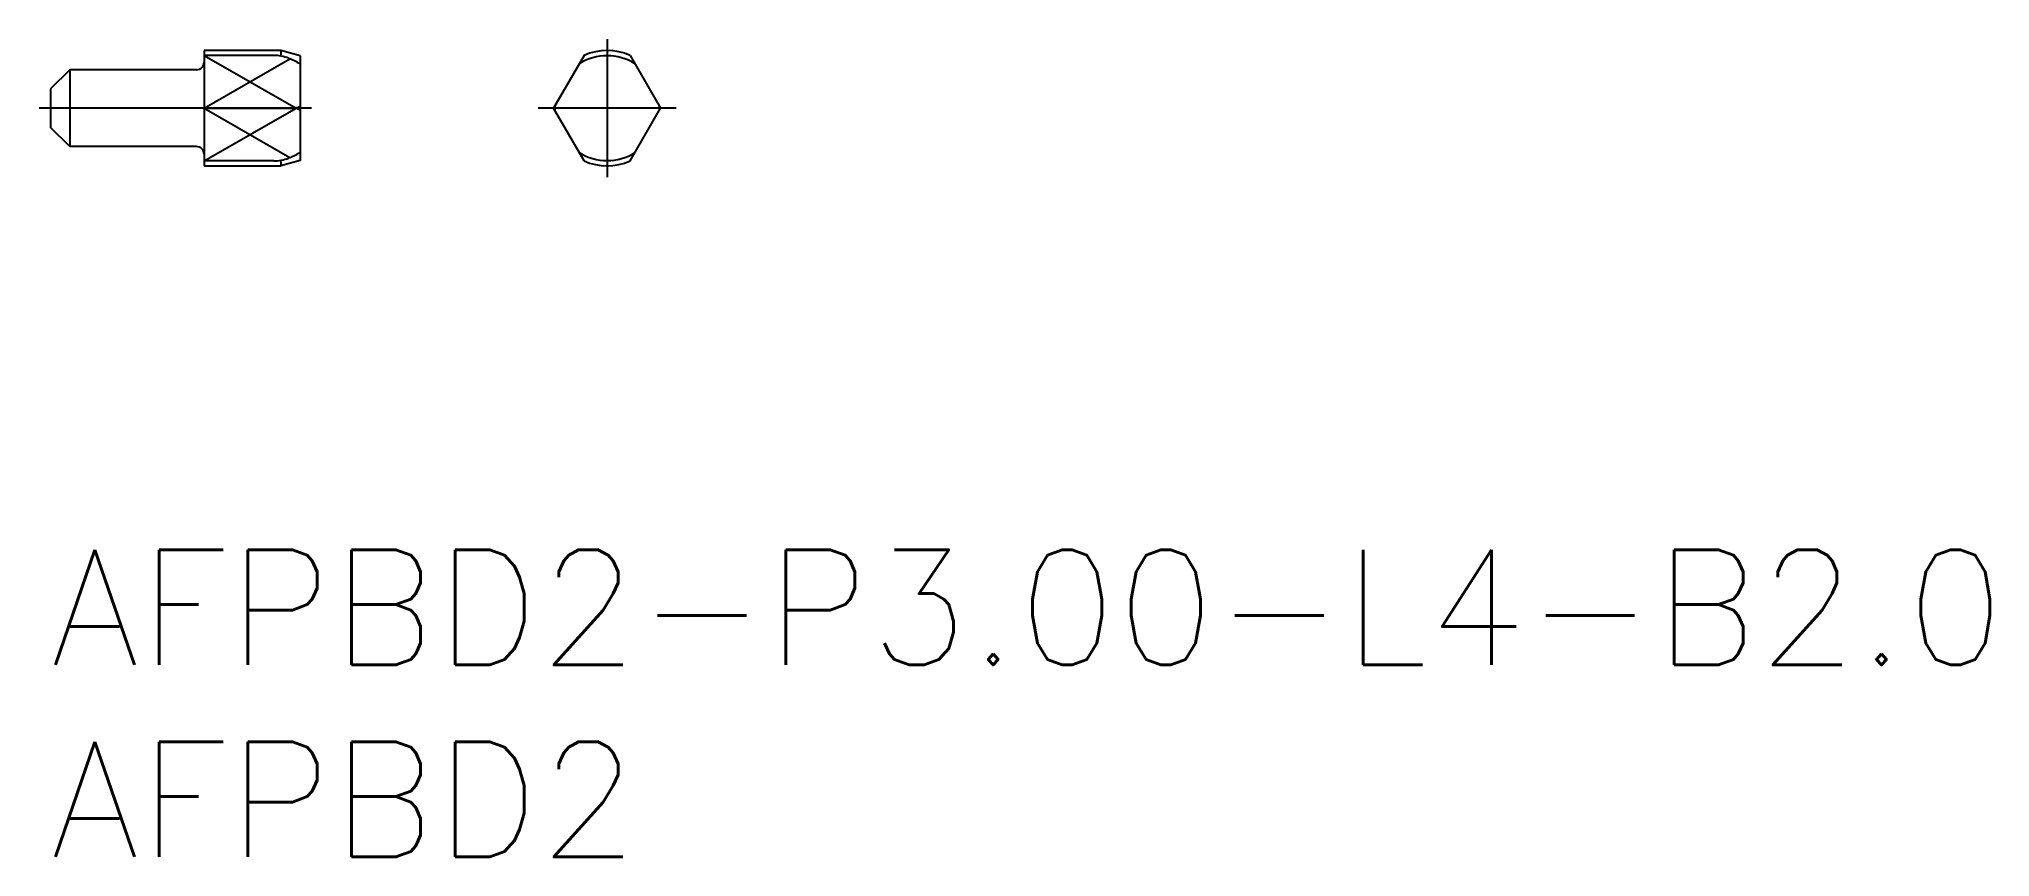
# Model space of a CAD drawing. Extents: x -0.3 to 50.5, y -8 to 13.3.
import ezdxf

# ---------------------------------------------------------------- set-up
doc = ezdxf.new("R2010")
doc.units = 0
doc.header["$LTSCALE"] = 0.5
doc.linetypes.add('CENTER', pattern=[50.8, 31.75, -6.35, 6.35, -6.35])
for name, color, linetype in [('MSM_CENTER', 1, 'CENTER'), ('MSM_CONTINUOUS', 7, 'CONTINUOUS'), ('MSM_NARROW', 5, 'CONTINUOUS'), ('MSM_PART_NUMBER', 7, 'CONTINUOUS')]:
    doc.layers.add(name, color=color, linetype=linetype)
doc.styles.get("Standard").update_dxf_attribs({"font": 'txt.shx', "height": 1, "bigfont": 'bigfont.shx'})

# ---------------------------------------------------------------- blocks, each defined once
blk = doc.blocks.new('*U4')
at = {"layer": 'MSM_PART_NUMBER'}
blk.add_text('AFPBD2-P3.00-L4-B2.0', height=3, dxfattribs=at).set_placement((0, -3))
blk = doc.blocks.new('*U5')
at = {"layer": 'MSM_PART_NUMBER'}
blk.add_text('AFPBD2', height=3, dxfattribs=at).set_placement((0, -8))

msp = doc.modelspace()

# ---------------------------------------------------------------- linework, layer by layer
at = {"layer": 'MSM_CENTER'}
for p, q in [((14.5, 13.3), (14.5, 9.7)), ((6.8, 11.5), (-0.3, 11.5)), ((16.3, 11.5), (12.7, 11.5))]:
    msp.add_line(p, q, dxfattribs=at)
at = {"layer": 'MSM_CONTINUOUS'}
for p, q in [((6, 13), (4, 13)), ((4, 13), (4, 10)), ((5.815, 12.875), (4, 12.875)), ((6.5, 12.866), (6, 13)), ((6.5, 12.866), (6.5, 10.134)), ((13.9, 12.875), (13.106, 11.5)), ((15.1, 12.875), (15.894, 11.5)), ((0.5, 12.5), (0, 12)), ((3.8, 12.5), (0.5, 12.5)), ((0.5, 12.5), (0.5, 10.5)), ((0, 12), (0, 11)), ((4, 11.5), (6.401, 11.5)), ((13.9, 10.125), (13.106, 11.5)), ((15.1, 10.125), (15.894, 11.5)), ((0.5, 10.5), (0, 11)), ((3.8, 10.5), (0.5, 10.5)), ((5.815, 10.125), (4, 10.125)), ((4, 10), (6, 10)), ((6.5, 10.134), (6, 10))]:
    msp.add_line(p, q, dxfattribs=at)
for centre, radius, start, end in [((5.815, 11.875), 1, 67.3671, 90), ((4.696, 9.189), 3.909, 62.5114, 67.3671), ((14.5, 11.5), 1.366, 57.9219, 122.0781), ((14.5, 11.5), 1.5, 66.4218, 113.5782), ((3.8, 12.7), 0.2, 270, 0), ((4.587, 15.267), 4.18, 295.7056, 297.229), ((4.587, 7.733), 4.18, 62.771, 64.2944), ((14.5, 11.5), 1.366, 177.9219, 182.0781), ((14.5, 11.5), 1.366, 357.9219, 2.0781), ((3.8, 10.3), 0.2, 0, 90), ((5.815, 11.125), 1, 270, 292.6329), ((4.696, 13.811), 3.909, 292.6329, 297.4886), ((14.5, 11.5), 1.366, 237.9219, 302.0781), ((14.5, 11.5), 1.5, 246.4218, 293.5782)]:
    msp.add_arc(centre, radius, start, end, dxfattribs=at)
at = {"layer": 'MSM_NARROW'}
for p, q in [((4, 12.875), (6.401, 11.5)), ((4, 11.5), (6.238, 12.782)), ((6, 12.973), (6, 12.885)), ((4, 10.125), (6.401, 11.5)), ((4, 11.5), (6.238, 10.218)), ((6, 10.115), (6, 10.027))]:
    msp.add_line(p, q, dxfattribs=at)

# ---------------------------------------------------------------- block references
at = {"layer": 'MSM_CONTINUOUS'}
for name in ['*U4', '*U5']:
    msp.add_blockref(name, (0, 0), dxfattribs=at)

doc.saveas('drawing.dxf')
